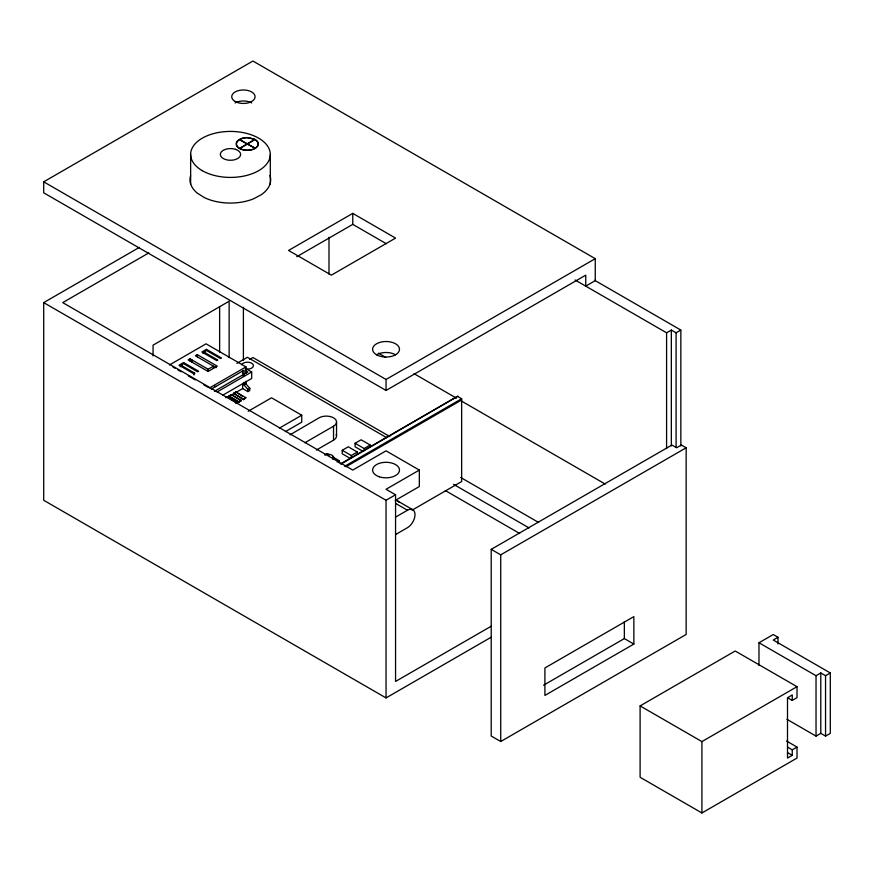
<?xml version="1.0" encoding="UTF-8"?>
<svg xmlns="http://www.w3.org/2000/svg" width="874" height="874" viewBox="0 0 874 874"><rect width="100%" height="100%" fill="white"/><g stroke="black" fill="none" stroke-linecap="round" stroke-linejoin="round"><path stroke-width="1.31" d="M290.026 434.826L319.054 417.838A10.248 5.91 0 0 1 333.551 417.838A10.248 5.91 0 0 1 333.54 426.206L333.54 440.146L316.366 450.066M43.7 181.825L252.914 61.027L595.26 258.682L595.26 280.641L585.755 286.137L585.755 275.157L386.046 390.449L43.7 192.804L43.7 181.825L386.046 379.469L595.26 258.682M491.243 637.179L386.046 697.922L43.7 500.267L43.7 302.612L139.392 247.364M148.798 252.914L62.72 302.612L352.768 470.07L386.046 450.853L419.334 470.07L419.334 486.534L395.234 500.452M352.768 213.387L288.573 250.445L331.366 275.157L395.561 238.099L352.768 213.387L352.768 224.367L296.745 256.716M169.436 364.971L206.046 343.832L245.987 366.894L245.987 373.482M213.475 368.369L213.475 366.173L208.121 369.265L190.051 358.832L188.15 359.924L208.121 371.461L217.276 366.173L197.305 354.647L195.405 355.74L216.107 367.692M180.142 366.752L182.437 365.43M203.03 353.533L205.314 352.211M236.865 363.398L247.44 357.291L386.603 437.634M249.745 359.345L252.914 357.521L389.848 436.574M209.378 388.034L245.987 366.894M211.279 389.127L244.086 370.194L244.086 375.58M214.349 391.334L247.888 371.963L245.987 370.871M217.047 391.967L251.69 371.963L251.69 378.486L222.826 395.157M245.987 383.915L249.789 388.307L249.789 390.503L247.888 391.607L247.888 389.411L244.086 385.008L245.987 383.915L245.987 381.304M225.853 397.736L227.437 396.818L237.422 403.132L227.437 396.818M228.901 395.977L231.271 394.6L241.257 400.368L238.886 402.291L228.901 395.977L238.886 401.745L241.257 400.368M233.5 393.322L235.882 391.945L245.867 397.714L243.485 399.637L233.5 393.322L243.485 399.079L245.867 397.714M227.437 397.364L242.655 388.58L247.888 391.607M247.888 389.411L249.789 388.307M235.838 403.493L237.422 402.586M248.216 411.261L271.541 397.79L301.727 415.226L301.727 422.197L285.405 431.625M279.571 428.02L301.727 415.226M304.906 442.736L333.54 426.206M325.03 455.048L327.226 453.781L329.422 455.048M350.157 458.358L342.226 453.781L342.226 450.296L348.267 446.811L357.324 452.033L357.324 454.36M363.016 451.355L355.084 446.778L355.084 443.293L361.126 439.797L370.183 445.03L370.183 447.357M337.113 462.018L339.309 460.751L339.309 463.078M342.226 450.296L351.282 455.518L357.324 452.033M355.084 443.293L364.141 448.515L370.183 445.03M340.904 463.679L457.878 396.151L340.904 464.105M344.684 466.279L461.647 398.752L461.647 481.552L412.025 510.197M345.864 466.825L461.647 399.975M419.334 470.07L386.046 489.287L395.561 494.771L395.561 681.447L491.243 626.199M575.125 280.008L666.589 332.808L671.341 330.066L676.094 332.808L680.846 330.066L680.846 445.882M43.7 302.612L386.046 500.267L395.561 494.771M395.846 516.96L407.459 510.252A10.674 6.162 -60 0 1 415.008 514.611A10.674 6.162 -60 0 1 407.459 527.688L395.846 534.396M491.21 549.353L671.898 445.041L676.651 447.783L681.403 445.041L686.156 447.783L686.156 634.458L500.726 741.523L491.21 736.028L491.21 549.353L500.726 554.848L686.156 447.783M543.584 685.205L624.353 638.577L633.858 644.062L633.858 616.618L544.906 667.965L544.906 695.42L633.858 644.062M786.534 741.032L797.012 747.084L797.012 758.064L701.92 812.973L640.107 777.281L640.107 705.908L735.198 650.999L797.012 686.691L797.012 697.671L792.259 700.413L787.605 697.725L792.259 694.928L792.259 700.413M758.982 665.584L758.982 642.761L773.239 634.535L778.002 637.277L778.002 643.985M778.002 637.277L773.239 640.019L830.3 672.958L830.3 733.362L825.548 736.105L820.795 733.362L816.032 736.105L786.928 719.291M640.107 705.908L701.92 741.589L797.012 686.691M758.982 642.761L816.032 675.711L820.795 672.958L825.548 675.711L830.3 672.958M787.605 747.139L792.259 749.826L797.012 747.084M792.259 749.826L792.259 755.322L787.507 758.064L787.507 697.671M594.67 280.303L680.846 330.066M352.768 224.367L386.308 243.737M457.878 396.567L461.647 398.752M378.562 353.194L385.653 357.28M413.981 373.646L456.468 398.173M461.199 400.904L605.201 484.043M460.685 477.466L538.592 522.455M453.53 484.327L529.087 527.94M245.354 368.304L251.69 371.963M445.27 490.533L519.648 533.468M242.535 396.337L235.882 391.945M241.257 400.915L231.271 394.6M214.25 385.762L215.67 386.592M332.721 456.949L339.309 460.751M172.954 367.004L175.303 368.369M177.651 369.724L181.18 371.756M188.227 375.82L195.273 379.895M203.5 384.636L208.198 387.357M397.692 501.01L412.79 509.728M395.846 503.555L407.459 510.252M787.605 752.634L792.259 755.322M825.548 675.711L825.548 736.105M820.795 672.958L820.795 733.362M816.032 675.711L816.032 736.105M701.92 741.589L701.92 812.973M676.094 332.808L676.094 447.269M671.341 330.066L671.341 445.882M666.589 332.808L666.589 448.624M624.353 621.578L624.353 638.577M500.726 554.848L500.726 741.523M386.046 379.469L386.046 390.449M386.046 500.267L386.046 697.922M364.141 448.515L364.141 450.842M351.282 455.518L351.282 457.845M336.545 422.022L336.545 435.962M328.995 237.367L328.995 274.163M270.317 154.414L270.317 184.348M244.086 382.32L244.086 385.008M243.398 307.353L243.398 360.459M243.485 399.079L243.485 399.637M242.655 370.642L242.655 375.765M242.655 383.457L242.655 388.58M238.886 401.745L238.886 402.291M229.141 357.608L229.141 301.235L153.059 345.164L153.059 355.893M219.625 306.49L219.625 352.113M208.121 369.265L208.121 371.461M197.305 354.647L197.305 356.843M193.984 372.761L193.984 374.957M191.963 359.924L191.963 362.12M190.641 154.414L190.641 184.348M190.051 358.832L190.051 361.028M396.13 500.529A10.674 6.162 -60 0 1 398.894 502.124M241.672 364.764A5.976 3.452 0 0 1 248.992 362.328A5.976 3.452 0 0 1 253.22 366.556A5.976 3.452 0 0 1 245.889 368.992M324.713 454.666A5.976 3.452 0 0 1 331.934 455.212A5.976 3.452 0 0 1 332.885 459.374M336.195 434.433A10.248 5.91 0 0 1 333.54 440.146M269.968 175.434A40.346 23.292 0 0 1 261.108 194.826L253.307 198.911A40.346 23.292 0 0 1 204.243 197.535L197.163 193.023A40.346 23.292 0 0 1 190.63 175.608M376.541 354.768A13.449 7.768 0 0 0 399.036 351.282A13.449 7.768 0 0 0 382.572 341.778A13.449 7.768 0 0 0 376.541 354.768A13.449 7.768 0 0 1 395.561 354.768M235.15 102.935A11.679 6.741 0 0 1 251.657 102.935M237.662 140.758L236.559 142.298A11.089 6.402 0 0 0 239.421 148.482L241.716 149.509A11.089 6.402 0 0 0 256.049 147.859A11.089 6.402 0 0 0 255.11 139.436L247.276 137.568A11.089 6.402 0 0 0 237.662 140.758M240.241 139.971L246.883 143.959L240.361 148.012L247.266 144.177L254.443 147.826L247.637 143.959L254.17 139.906L247.266 143.74L240.241 139.971M183.584 362.568L179.006 365.212L193.984 373.864L194.935 373.307L180.907 365.212L183.584 363.671L197.6 371.767L198.551 371.221L183.584 362.568M206.461 349.36L201.883 352.003L216.861 360.645L217.812 360.099L203.784 352.003L206.461 350.463L220.488 358.558L221.439 358.012L206.461 349.36M248.981 137.808L246.162 137.753A10.805 6.238 0 0 0 236.909 142.178A10.805 6.238 0 0 0 240.437 148.798L242.841 149.651A10.805 6.238 0 0 0 256.464 147.236A10.805 6.238 0 0 0 254.083 139.13L248.981 137.808M235.543 149.345L233.107 148.766A10.138 5.856 0 0 0 220.379 154.927A10.138 5.856 0 0 0 234.767 159.724A10.138 5.856 0 0 0 237.652 150.273L235.543 149.345M202.309 170.681A39.833 22.997 0 0 0 268.952 160.368A39.833 22.997 0 0 0 220.172 132.203A39.833 22.997 0 0 0 202.309 170.681M235.15 101.482A11.679 6.741 0 0 0 254.684 98.467A11.679 6.741 0 0 0 240.383 90.208A11.679 6.741 0 0 0 235.15 101.482M379.327 476.789A13.449 7.768 0 0 0 399.494 470.07A13.449 7.768 0 0 0 379.327 463.34A13.449 7.768 0 0 0 379.327 476.789"/></g></svg>
